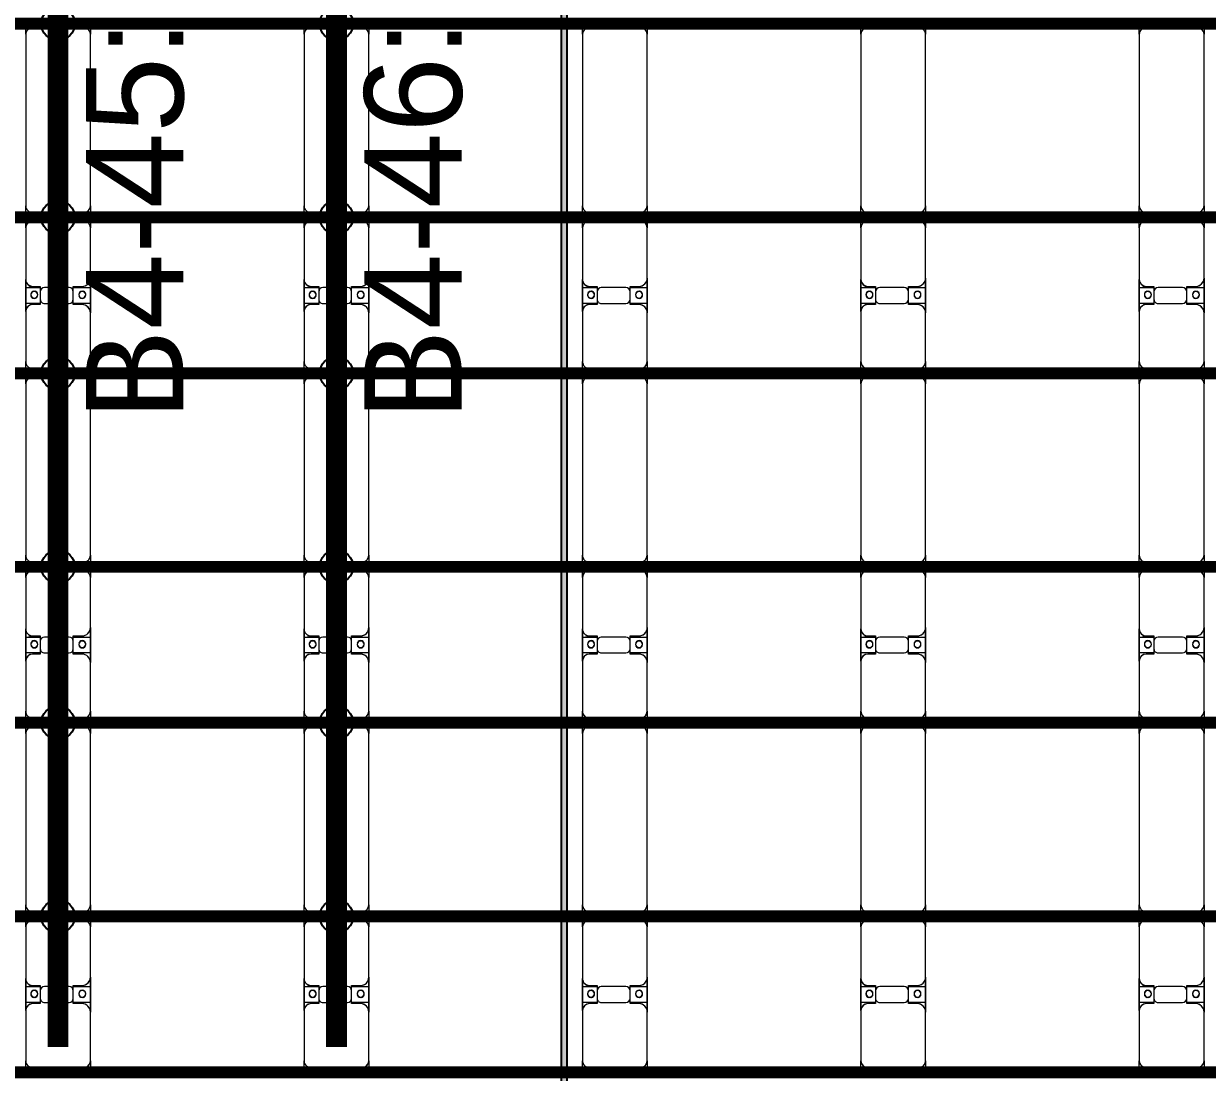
# Model space of a CAD drawing. Header units: millimetres. Extents: x -291190 to 146725, y 19759 to 185158.
# Drawn here: x -29426 to -20923, y 143520 to 151050 of the extents above; entities that cross this region are included whole.
import ezdxf

# ---------------------------------------------------------------- set-up
doc = ezdxf.new("R2010")
doc.units = ezdxf.units.MM
doc.layers.add('A-GENM', color=13, linetype='Continuous', lineweight=9)
doc.layers.add('S-BEAM', color=12, linetype='Continuous', lineweight=9)
doc.layers.add('GC-GHI CHU', color=2, linetype='Continuous')
doc.layers.add('GC-HOP 40x60 GIA CUONG', color=1, linetype='Continuous')
doc.styles.add('GC_VN', font='arial.ttf')

# ---------------------------------------------------------------- blocks, each defined once
blk = doc.blocks.new('Dai phao do pin - DẢI PHAO ĐỠ PIN-51784-KHUNG KẾT CẤU BÈ PIN 4')
at = {"layer": 'A-GENM', "color": 7}
for p, q in [((4343.3, 241.6), (4399.7, 241.6)), ((4343.3, 241.6), (4399.7, 241.6)), ((4349.7, 191.6), (4349.7, -173.4)), ((5630.3, 241.6), (4399.7, 241.6)), ((5630.3, 241.6), (5693.3, 241.6)), ((5630.3, 241.6), (5693.3, 241.6)), ((5680.3, -173.4), (5680.3, 191.6)), ((5733.3, 241.6), (5789.7, 241.6)), ((5733.3, 241.6), (5789.7, 241.6)), ((5739.7, 191.6), (5739.7, -173.4)), ((6149.7, 241.6), (5789.7, 241.6)), ((6149.7, 241.6), (6332.2, 241.6)), ((6332.2, 241.6), (6149.7, 241.6)), ((6209.7, 118.2), (6209.7, 181.6)), ((6217.8, 241.6), (6400.3, 241.6)), ((6217.8, 116.2), (6217.8, 241.6)), ((6400.3, 241.6), (6217.8, 241.6)), ((6332.2, 241.6), (6332.2, 116.2)), ((6340.3, 181.6), (6340.3, 118.2)), ((6750.3, 241.6), (6400.3, 241.6)), ((6750.3, 241.6), (6813.3, 241.6)), ((6750.3, 241.6), (6813.3, 241.6)), ((6800.3, -173.4), (6800.3, 191.6)), ((6853.3, 241.6), (6909.7, 241.6)), ((6853.3, 241.6), (6909.7, 241.6)), ((6859.7, 191.6), (6859.7, -173.4)), ((8140.3, 241.6), (6909.7, 241.6)), ((8140.3, 241.6), (8203.3, 241.6)), ((8140.3, 241.6), (8203.3, 241.6)), ((8190.3, -173.4), (8190.3, 191.6)), ((8243.3, 241.6), (8299.7, 241.6)), ((8243.3, 241.6), (8299.7, 241.6)), ((8249.7, 191.6), (8249.7, -173.4)), ((8659.7, 241.6), (8299.7, 241.6)), ((8659.7, 241.6), (8842.2, 241.6)), ((8842.2, 241.6), (8659.7, 241.6)), ((8719.7, 118.2), (8719.7, 181.6)), ((8727.8, 241.6), (8910.3, 241.6)), ((8727.8, 116.2), (8727.8, 241.6)), ((8910.3, 241.6), (8727.8, 241.6)), ((8842.2, 241.6), (8842.2, 116.2)), ((8850.3, 181.6), (8850.3, 118.2)), ((9260.3, 241.6), (8910.3, 241.6)), ((9260.3, 241.6), (9323.3, 241.6)), ((9260.3, 241.6), (9323.3, 241.6)), ((9310.3, -173.4), (9310.3, 191.6)), ((9363.3, 241.6), (9419.7, 241.6)), ((9363.3, 241.6), (9419.7, 241.6)), ((9369.7, 191.6), (9369.7, -173.4)), ((10650.3, 241.6), (9419.7, 241.6)), ((10650.3, 241.6), (10713.3, 241.6)), ((10650.3, 241.6), (10713.3, 241.6)), ((10700.3, -173.4), (10700.3, 191.6)), ((10753.3, 241.6), (10809.7, 241.6)), ((10753.3, 241.6), (10809.7, 241.6)), ((10759.7, 191.6), (10759.7, -173.4)), ((11169.7, 241.6), (10809.7, 241.6)), ((11169.7, 241.6), (11352.2, 241.6)), ((11352.2, 241.6), (11169.7, 241.6)), ((11229.7, 118.2), (11229.7, 181.6)), ((11237.8, 241.6), (11420.3, 241.6)), ((11237.8, 116.2), (11237.8, 241.6)), ((11420.3, 241.6), (11237.8, 241.6)), ((11352.2, 241.6), (11352.2, 116.2)), ((11360.3, 181.6), (11360.3, 118.2)), ((11770.3, 241.6), (11420.3, 241.6)), ((11770.3, 241.6), (11833.3, 241.6)), ((11770.3, 241.6), (11833.3, 241.6)), ((11820.3, -173.4), (11820.3, 191.6)), ((6302.2, 118.2), (6209.7, 118.2)), ((6217.8, 88.2), (6217.8, -88.2)), ((6340.3, 118.2), (6247.8, 118.2)), ((6332.2, -88.2), (6332.2, 88.2)), ((8812.2, 118.2), (8719.7, 118.2)), ((8727.8, 88.2), (8727.8, -88.2)), ((8850.3, 118.2), (8757.8, 118.2)), ((8842.2, -88.2), (8842.2, 88.2)), ((11322.2, 118.2), (11229.7, 118.2)), ((11237.8, 88.2), (11237.8, -88.2)), ((11360.3, 118.2), (11267.8, 118.2)), ((11352.2, -88.2), (11352.2, 88.2)), ((6209.7, -173.4), (6209.7, -118.2)), ((6209.7, -118.2), (6302.2, -118.2)), ((6217.8, -223.4), (6217.8, -116.2)), ((6217.8, -169.2), (6217.8, -202)), ((6247.8, -118.2), (6340.3, -118.2)), ((6332.2, -116.2), (6332.2, -223.4)), ((6340.3, -118.2), (6340.3, -173.4)), ((8719.7, -173.4), (8719.7, -118.2)), ((8719.7, -118.2), (8812.2, -118.2)), ((8727.8, -223.4), (8727.8, -116.2)), ((8727.8, -169.2), (8727.8, -202)), ((8757.8, -118.2), (8850.3, -118.2)), ((8842.2, -116.2), (8842.2, -223.4)), ((8850.3, -118.2), (8850.3, -173.4)), ((11229.7, -173.4), (11229.7, -118.2)), ((11229.7, -118.2), (11322.2, -118.2)), ((11237.8, -223.4), (11237.8, -116.2)), ((11237.8, -169.2), (11237.8, -202)), ((11267.8, -118.2), (11360.3, -118.2)), ((11352.2, -116.2), (11352.2, -223.4)), ((11360.3, -118.2), (11360.3, -173.4)), ((4399.7, -223.4), (4343.3, -223.4)), ((4399.7, -223.4), (4343.3, -223.4)), ((4399.7, -223.4), (5630.3, -223.4)), ((5693.3, -223.4), (5630.3, -223.4)), ((5693.3, -223.4), (5630.3, -223.4)), ((5789.7, -223.4), (5733.3, -223.4)), ((5789.7, -223.4), (5733.3, -223.4)), ((5789.7, -223.4), (6159.7, -223.4)), ((6332.2, -223.4), (6159.7, -223.4)), ((6159.7, -223.4), (6332.2, -223.4)), ((6390.3, -223.4), (6217.8, -223.4)), ((6217.8, -223.4), (6390.3, -223.4)), ((6390.3, -223.4), (6750.3, -223.4)), ((6813.3, -223.4), (6750.3, -223.4)), ((6813.3, -223.4), (6750.3, -223.4)), ((6909.7, -223.4), (6853.3, -223.4)), ((6909.7, -223.4), (6853.3, -223.4)), ((6909.7, -223.4), (8140.3, -223.4)), ((8203.3, -223.4), (8140.3, -223.4)), ((8203.3, -223.4), (8140.3, -223.4)), ((8299.7, -223.4), (8243.3, -223.4)), ((8299.7, -223.4), (8243.3, -223.4)), ((8299.7, -223.4), (8669.7, -223.4)), ((8842.2, -223.4), (8669.7, -223.4)), ((8669.7, -223.4), (8842.2, -223.4)), ((8900.3, -223.4), (8727.8, -223.4)), ((8727.8, -223.4), (8900.3, -223.4)), ((8900.3, -223.4), (9260.3, -223.4)), ((9323.3, -223.4), (9260.3, -223.4)), ((9323.3, -223.4), (9260.3, -223.4)), ((9419.7, -223.4), (9363.3, -223.4)), ((9419.7, -223.4), (9363.3, -223.4)), ((9419.7, -223.4), (10650.3, -223.4)), ((10713.3, -223.4), (10650.3, -223.4)), ((10713.3, -223.4), (10650.3, -223.4)), ((10809.7, -223.4), (10753.3, -223.4)), ((10809.7, -223.4), (10753.3, -223.4)), ((10809.7, -223.4), (11179.7, -223.4)), ((11352.2, -223.4), (11179.7, -223.4)), ((11179.7, -223.4), (11352.2, -223.4)), ((11410.3, -223.4), (11237.8, -223.4)), ((11237.8, -223.4), (11410.3, -223.4)), ((11410.3, -223.4), (11770.3, -223.4)), ((11833.3, -223.4), (11770.3, -223.4)), ((11833.3, -223.4), (11770.3, -223.4))]:
    blk.add_line(p, q, dxfattribs=at)
for centre, radius, start, end in [((4399.7, 191.6), 50, 90, 180), ((4399.7, 191.6), 50, 150, 180), ((4399.7, 191.6), 50, 105, 120), ((5630.3, 191.6), 50, 360, 90), ((5630.3, 191.6), 50, 60, 90), ((5630.3, 191.6), 50, 15, 30), ((5789.7, 191.6), 50, 90, 180), ((5789.7, 191.6), 50, 105, 180), ((6149.7, 181.6), 60, 360, 90), ((6149.7, 181.6), 60, 45, 60), ((6149.7, 181.6), 60, 360, 60), ((6149.7, 181.6), 60, 45, 60), ((6268.6, 183.2), 25, 0, 180), ((6268.6, 183.2), 25, 180, 0), ((6268.6, 183.2), 25, 360, 165), ((6271.4, 183.2), 25, 0, 180), ((6271.4, 183.2), 25, 90, 180), ((6271.4, 183.2), 25, 180, 0), ((6271.4, 183.2), 25, 180, 270), ((6268.6, 183.2), 25, 210, 255), ((6268.6, 183.2), 25, 270, 360), ((6271.4, 183.2), 25, 15, 75), ((6271.4, 183.2), 25, 285, 330), ((6400.3, 181.6), 60, 90, 180), ((6400.3, 181.6), 60, 120, 180), ((6750.3, 191.6), 50, 360, 90), ((6750.3, 191.6), 50, 360, 75), ((6909.7, 191.6), 50, 90, 180), ((6909.7, 191.6), 50, 150, 180), ((6909.7, 191.6), 50, 105, 120), ((8140.3, 191.6), 50, 360, 90), ((8140.3, 191.6), 50, 60, 90), ((8140.3, 191.6), 50, 15, 30), ((8299.7, 191.6), 50, 90, 180), ((8299.7, 191.6), 50, 105, 180), ((8659.7, 181.6), 60, 360, 90), ((8659.7, 181.6), 60, 45, 60), ((8659.7, 181.6), 60, 360, 60), ((8659.7, 181.6), 60, 45, 60), ((8778.6, 183.2), 25, 0, 180), ((8778.6, 183.2), 25, 180, 0), ((8778.6, 183.2), 25, 360, 165), ((8781.4, 183.2), 25, 0, 180), ((8781.4, 183.2), 25, 90, 180), ((8781.4, 183.2), 25, 180, 0), ((8781.4, 183.2), 25, 180, 270), ((8778.6, 183.2), 25, 210, 255), ((8778.6, 183.2), 25, 270, 360), ((8781.4, 183.2), 25, 15, 75), ((8781.4, 183.2), 25, 285, 330), ((8910.3, 181.6), 60, 90, 180), ((8910.3, 181.6), 60, 120, 180), ((9260.3, 191.6), 50, 360, 90), ((9260.3, 191.6), 50, 360, 75), ((9419.7, 191.6), 50, 90, 180), ((9419.7, 191.6), 50, 150, 180), ((9419.7, 191.6), 50, 105, 120), ((10650.3, 191.6), 50, 360, 90), ((10650.3, 191.6), 50, 60, 90), ((10650.3, 191.6), 50, 15, 30), ((10809.7, 191.6), 50, 90, 180), ((10809.7, 191.6), 50, 105, 180), ((11169.7, 181.6), 60, 360, 90), ((11169.7, 181.6), 60, 45, 60), ((11169.7, 181.6), 60, 360, 60), ((11169.7, 181.6), 60, 45, 60), ((11288.6, 183.2), 25, 0, 180), ((11288.6, 183.2), 25, 180, 0), ((11288.6, 183.2), 25, 360, 165), ((11291.4, 183.2), 25, 0, 180), ((11291.4, 183.2), 25, 90, 180), ((11291.4, 183.2), 25, 180, 0), ((11291.4, 183.2), 25, 180, 270), ((11288.6, 183.2), 25, 210, 255), ((11288.6, 183.2), 25, 270, 360), ((11291.4, 183.2), 25, 15, 75), ((11291.4, 183.2), 25, 285, 330), ((11420.3, 181.6), 60, 90, 180), ((11420.3, 181.6), 60, 120, 180), ((11770.3, 191.6), 50, 360, 90), ((11770.3, 191.6), 50, 360, 75), ((6247.8, 88.2), 30, 90, 180), ((6302.2, 88.2), 30, 360, 90), ((8757.8, 88.2), 30, 90, 180), ((8812.2, 88.2), 30, 360, 90), ((11267.8, 88.2), 30, 90, 180), ((11322.2, 88.2), 30, 360, 90), ((6247.8, -88.2), 30, 180, 270), ((6268.6, -161.8), 25, 0, 180), ((6268.6, -161.8), 25, 180, 0), ((6268.6, -161.8), 25, 105, 165), ((6268.6, -161.8), 25, 195, 360), ((6271.4, -161.8), 25, 0, 180), ((6271.4, -161.8), 25, 105, 180), ((6271.4, -161.8), 25, 180, 0), ((6271.4, -161.8), 25, 180, 270), ((6268.6, -161.8), 25, 360, 75), ((6271.4, -161.8), 25, 15, 75), ((6271.4, -161.8), 25, 285, 345), ((6302.2, -88.2), 30, 270, 360), ((8757.8, -88.2), 30, 180, 270), ((8778.6, -161.8), 25, 0, 180), ((8778.6, -161.8), 25, 180, 0), ((8778.6, -161.8), 25, 105, 165), ((8778.6, -161.8), 25, 195, 360), ((8781.4, -161.8), 25, 0, 180), ((8781.4, -161.8), 25, 105, 180), ((8781.4, -161.8), 25, 180, 0), ((8781.4, -161.8), 25, 180, 270), ((8778.6, -161.8), 25, 360, 75), ((8781.4, -161.8), 25, 15, 75), ((8781.4, -161.8), 25, 285, 345), ((8812.2, -88.2), 30, 270, 360), ((11267.8, -88.2), 30, 180, 270), ((11288.6, -161.8), 25, 0, 180), ((11288.6, -161.8), 25, 180, 0), ((11288.6, -161.8), 25, 105, 165), ((11288.6, -161.8), 25, 195, 360), ((11291.4, -161.8), 25, 0, 180), ((11291.4, -161.8), 25, 105, 180), ((11291.4, -161.8), 25, 180, 0), ((11291.4, -161.8), 25, 180, 270), ((11288.6, -161.8), 25, 360, 75), ((11291.4, -161.8), 25, 15, 75), ((11291.4, -161.8), 25, 285, 345), ((11322.2, -88.2), 30, 270, 360), ((4399.7, -173.4), 50, 180, 270), ((4399.7, -173.4), 50, 180, 210), ((4399.7, -173.4), 50, 240, 270), ((5630.3, -173.4), 50, 270, 360), ((5630.3, -173.4), 50, 285, 300), ((5630.3, -173.4), 50, 330, 360), ((5789.7, -173.4), 50, 180, 270), ((5789.7, -173.4), 50, 180, 255), ((6159.7, -173.4), 50, 270, 360), ((6159.7, -173.4), 50, 285, 360), ((6159.7, -173.4), 50, 315, 0), ((6159.7, -173.4), 50, 315, 0), ((6390.3, -173.4), 50, 180, 270), ((6390.3, -173.4), 50, 180, 255), ((6390.3, -173.4), 50, 210, 225), ((6390.3, -173.4), 50, 210, 225), ((6750.3, -173.4), 50, 270, 360), ((6750.3, -173.4), 50, 285, 360), ((6909.7, -173.4), 50, 180, 270), ((6909.7, -173.4), 50, 180, 210), ((6909.7, -173.4), 50, 240, 270), ((8140.3, -173.4), 50, 270, 360), ((8140.3, -173.4), 50, 285, 300), ((8140.3, -173.4), 50, 330, 360), ((8299.7, -173.4), 50, 180, 270), ((8299.7, -173.4), 50, 180, 255), ((8669.7, -173.4), 50, 270, 360), ((8669.7, -173.4), 50, 285, 360), ((8669.7, -173.4), 50, 315, 0), ((8669.7, -173.4), 50, 315, 0), ((8900.3, -173.4), 50, 180, 270), ((8900.3, -173.4), 50, 180, 255), ((8900.3, -173.4), 50, 210, 225), ((8900.3, -173.4), 50, 210, 225), ((9260.3, -173.4), 50, 270, 360), ((9260.3, -173.4), 50, 285, 360), ((9419.7, -173.4), 50, 180, 270), ((9419.7, -173.4), 50, 180, 210), ((9419.7, -173.4), 50, 240, 270), ((10650.3, -173.4), 50, 270, 360), ((10650.3, -173.4), 50, 285, 300), ((10650.3, -173.4), 50, 330, 360), ((10809.7, -173.4), 50, 180, 270), ((10809.7, -173.4), 50, 180, 255), ((11179.7, -173.4), 50, 270, 360), ((11179.7, -173.4), 50, 285, 360), ((11179.7, -173.4), 50, 315, 0), ((11179.7, -173.4), 50, 315, 0), ((11410.3, -173.4), 50, 180, 270), ((11410.3, -173.4), 50, 180, 255), ((11410.3, -173.4), 50, 210, 225), ((11410.3, -173.4), 50, 210, 225), ((11770.3, -173.4), 50, 270, 360), ((11770.3, -173.4), 50, 285, 360)]:
    blk.add_arc(centre, radius, start, end, dxfattribs=at)
blk = doc.blocks.new('Dai phao do pin - DẢI PHAO ĐỠ PIN-V15-KHUNG KẾT CẤU BÈ PIN 4')
at = {"layer": 'A-GENM', "color": 7}
for p, q in [((4343.3, 241.6), (4399.7, 241.6)), ((4343.3, 241.6), (4399.7, 241.6)), ((4349.7, 191.6), (4349.7, -173.4)), ((5630.3, 241.6), (4399.7, 241.6)), ((5630.3, 241.6), (5693.3, 241.6)), ((5630.3, 241.6), (5693.3, 241.6)), ((5680.3, -173.4), (5680.3, 191.6)), ((5733.3, 241.6), (5789.7, 241.6)), ((5733.3, 241.6), (5789.7, 241.6)), ((5739.7, 191.6), (5739.7, -173.4)), ((6149.7, 241.6), (5789.7, 241.6)), ((6149.7, 241.6), (6332.2, 241.6)), ((6332.2, 241.6), (6149.7, 241.6)), ((6209.7, 118.2), (6209.7, 181.6)), ((6217.8, 241.6), (6400.3, 241.6)), ((6217.8, 116.2), (6217.8, 241.6)), ((6400.3, 241.6), (6217.8, 241.6)), ((6332.2, 241.6), (6332.2, 116.2)), ((6340.3, 181.6), (6340.3, 118.2)), ((6750.3, 241.6), (6400.3, 241.6)), ((6750.3, 241.6), (6813.3, 241.6)), ((6750.3, 241.6), (6813.3, 241.6)), ((6800.3, -173.4), (6800.3, 191.6)), ((6853.3, 241.6), (6909.7, 241.6)), ((6853.3, 241.6), (6909.7, 241.6)), ((6859.7, 191.6), (6859.7, -173.4)), ((8140.3, 241.6), (6909.7, 241.6)), ((8140.3, 241.6), (8203.3, 241.6)), ((8140.3, 241.6), (8203.3, 241.6)), ((8190.3, -173.4), (8190.3, 191.6)), ((8243.3, 241.6), (8299.7, 241.6)), ((8243.3, 241.6), (8299.7, 241.6)), ((8249.7, 191.6), (8249.7, -173.4)), ((8659.7, 241.6), (8299.7, 241.6)), ((8659.7, 241.6), (8842.2, 241.6)), ((8842.2, 241.6), (8659.7, 241.6)), ((8719.7, 118.2), (8719.7, 181.6)), ((8727.8, 241.6), (8910.3, 241.6)), ((8727.8, 116.2), (8727.8, 241.6)), ((8910.3, 241.6), (8727.8, 241.6)), ((8842.2, 241.6), (8842.2, 116.2)), ((8850.3, 181.6), (8850.3, 118.2)), ((9260.3, 241.6), (8910.3, 241.6)), ((9260.3, 241.6), (9323.3, 241.6)), ((9260.3, 241.6), (9323.3, 241.6)), ((9310.3, -173.4), (9310.3, 191.6)), ((9363.3, 241.6), (9419.7, 241.6)), ((9363.3, 241.6), (9419.7, 241.6)), ((9369.7, 191.6), (9369.7, -173.4)), ((10650.3, 241.6), (9419.7, 241.6)), ((10650.3, 241.6), (10713.3, 241.6)), ((10650.3, 241.6), (10713.3, 241.6)), ((10700.3, -173.4), (10700.3, 191.6)), ((10753.3, 241.6), (10809.7, 241.6)), ((10753.3, 241.6), (10809.7, 241.6)), ((10759.7, 191.6), (10759.7, -173.4)), ((11169.7, 241.6), (10809.7, 241.6)), ((11169.7, 241.6), (11352.2, 241.6)), ((11352.2, 241.6), (11169.7, 241.6)), ((11229.7, 118.2), (11229.7, 181.6)), ((11237.8, 241.6), (11420.3, 241.6)), ((11237.8, 116.2), (11237.8, 241.6)), ((11420.3, 241.6), (11237.8, 241.6)), ((11352.2, 241.6), (11352.2, 116.2)), ((11360.3, 181.6), (11360.3, 118.2)), ((11770.3, 241.6), (11420.3, 241.6)), ((11770.3, 241.6), (11833.3, 241.6)), ((11770.3, 241.6), (11833.3, 241.6)), ((11820.3, -173.4), (11820.3, 191.6)), ((6302.2, 118.2), (6209.7, 118.2)), ((6217.8, 88.2), (6217.8, -88.2)), ((6340.3, 118.2), (6247.8, 118.2)), ((6332.2, -88.2), (6332.2, 88.2)), ((8812.2, 118.2), (8719.7, 118.2)), ((8727.8, 88.2), (8727.8, -88.2)), ((8850.3, 118.2), (8757.8, 118.2)), ((8842.2, -88.2), (8842.2, 88.2)), ((11322.2, 118.2), (11229.7, 118.2)), ((11237.8, 88.2), (11237.8, -88.2)), ((11360.3, 118.2), (11267.8, 118.2)), ((11352.2, -88.2), (11352.2, 88.2)), ((6209.7, -173.4), (6209.7, -118.2)), ((6209.7, -118.2), (6302.2, -118.2)), ((6217.8, -223.4), (6217.8, -116.2)), ((6247.8, -118.2), (6340.3, -118.2)), ((6332.2, -116.2), (6332.2, -223.4)), ((6340.3, -118.2), (6340.3, -173.4)), ((8719.7, -173.4), (8719.7, -118.2)), ((8719.7, -118.2), (8812.2, -118.2)), ((8727.8, -223.4), (8727.8, -116.2)), ((8757.8, -118.2), (8850.3, -118.2)), ((8842.2, -116.2), (8842.2, -223.4)), ((8850.3, -118.2), (8850.3, -173.4)), ((11229.7, -173.4), (11229.7, -118.2)), ((11229.7, -118.2), (11322.2, -118.2)), ((11237.8, -223.4), (11237.8, -116.2)), ((11267.8, -118.2), (11360.3, -118.2)), ((11352.2, -116.2), (11352.2, -223.4)), ((11360.3, -118.2), (11360.3, -173.4)), ((4399.7, -223.4), (4343.3, -223.4)), ((4399.7, -223.4), (4343.3, -223.4)), ((4399.7, -223.4), (5630.3, -223.4)), ((5693.3, -223.4), (5630.3, -223.4)), ((5693.3, -223.4), (5630.3, -223.4)), ((5789.7, -223.4), (5733.3, -223.4)), ((5789.7, -223.4), (5733.3, -223.4)), ((5789.7, -223.4), (6159.7, -223.4)), ((6332.2, -223.4), (6159.7, -223.4)), ((6159.7, -223.4), (6332.2, -223.4)), ((6217.8, -174.5), (6217.8, -202)), ((6390.3, -223.4), (6217.8, -223.4)), ((6217.8, -223.4), (6390.3, -223.4)), ((6390.3, -223.4), (6750.3, -223.4)), ((6813.3, -223.4), (6750.3, -223.4)), ((6813.3, -223.4), (6750.3, -223.4)), ((6909.7, -223.4), (6853.3, -223.4)), ((6909.7, -223.4), (6853.3, -223.4)), ((6909.7, -223.4), (8140.3, -223.4)), ((8203.3, -223.4), (8140.3, -223.4)), ((8203.3, -223.4), (8140.3, -223.4)), ((8299.7, -223.4), (8243.3, -223.4)), ((8299.7, -223.4), (8243.3, -223.4)), ((8299.7, -223.4), (8669.7, -223.4)), ((8842.2, -223.4), (8669.7, -223.4)), ((8669.7, -223.4), (8842.2, -223.4)), ((8727.8, -174.5), (8727.8, -202)), ((8900.3, -223.4), (8727.8, -223.4)), ((8727.8, -223.4), (8900.3, -223.4)), ((8900.3, -223.4), (9260.3, -223.4)), ((9323.3, -223.4), (9260.3, -223.4)), ((9323.3, -223.4), (9260.3, -223.4)), ((9419.7, -223.4), (9363.3, -223.4)), ((9419.7, -223.4), (9363.3, -223.4)), ((9419.7, -223.4), (10650.3, -223.4)), ((10713.3, -223.4), (10650.3, -223.4)), ((10713.3, -223.4), (10650.3, -223.4)), ((10809.7, -223.4), (10753.3, -223.4)), ((10809.7, -223.4), (10753.3, -223.4)), ((10809.7, -223.4), (11179.7, -223.4)), ((11352.2, -223.4), (11179.7, -223.4)), ((11179.7, -223.4), (11352.2, -223.4)), ((11237.8, -174.5), (11237.8, -202)), ((11410.3, -223.4), (11237.8, -223.4)), ((11237.8, -223.4), (11410.3, -223.4)), ((11410.3, -223.4), (11770.3, -223.4)), ((11833.3, -223.4), (11770.3, -223.4)), ((11833.3, -223.4), (11770.3, -223.4))]:
    blk.add_line(p, q, dxfattribs=at)
for centre, radius, start, end in [((4399.7, 191.6), 50, 90, 180), ((4399.7, 191.6), 50, 150, 180), ((4399.7, 191.6), 50, 105, 120), ((5630.3, 191.6), 50, 360, 90), ((5630.3, 191.6), 50, 60, 90), ((5630.3, 191.6), 50, 15, 30), ((5789.7, 191.6), 50, 90, 180), ((5789.7, 191.6), 50, 105, 180), ((6149.7, 181.6), 60, 360, 90), ((6149.7, 181.6), 60, 45, 60), ((6149.7, 181.6), 60, 360, 60), ((6149.7, 181.6), 60, 45, 60), ((6268.6, 183.2), 25, 0, 180), ((6268.6, 183.2), 25, 180, 0), ((6268.6, 183.2), 25, 360, 165), ((6271.4, 183.2), 25, 0, 180), ((6271.4, 183.2), 25, 90, 180), ((6271.4, 183.2), 25, 180, 0), ((6271.4, 183.2), 25, 180, 270), ((6268.6, 183.2), 25, 210, 255), ((6268.6, 183.2), 25, 270, 360), ((6271.4, 183.2), 25, 15, 75), ((6271.4, 183.2), 25, 285, 330), ((6400.3, 181.6), 60, 90, 180), ((6400.3, 181.6), 60, 120, 180), ((6750.3, 191.6), 50, 360, 90), ((6750.3, 191.6), 50, 360, 75), ((6909.7, 191.6), 50, 90, 180), ((6909.7, 191.6), 50, 150, 180), ((6909.7, 191.6), 50, 105, 120), ((8140.3, 191.6), 50, 360, 90), ((8140.3, 191.6), 50, 60, 90), ((8140.3, 191.6), 50, 15, 30), ((8299.7, 191.6), 50, 90, 180), ((8299.7, 191.6), 50, 105, 180), ((8659.7, 181.6), 60, 360, 90), ((8659.7, 181.6), 60, 45, 60), ((8659.7, 181.6), 60, 360, 60), ((8659.7, 181.6), 60, 45, 60), ((8778.6, 183.2), 25, 0, 180), ((8778.6, 183.2), 25, 180, 0), ((8778.6, 183.2), 25, 360, 165), ((8781.4, 183.2), 25, 0, 180), ((8781.4, 183.2), 25, 90, 180), ((8781.4, 183.2), 25, 180, 0), ((8781.4, 183.2), 25, 180, 270), ((8778.6, 183.2), 25, 210, 255), ((8778.6, 183.2), 25, 270, 360), ((8781.4, 183.2), 25, 15, 75), ((8781.4, 183.2), 25, 285, 330), ((8910.3, 181.6), 60, 90, 180), ((8910.3, 181.6), 60, 120, 180), ((9260.3, 191.6), 50, 360, 90), ((9260.3, 191.6), 50, 360, 75), ((9419.7, 191.6), 50, 90, 180), ((9419.7, 191.6), 50, 150, 180), ((9419.7, 191.6), 50, 105, 120), ((10650.3, 191.6), 50, 360, 90), ((10650.3, 191.6), 50, 60, 90), ((10650.3, 191.6), 50, 15, 30), ((10809.7, 191.6), 50, 90, 180), ((10809.7, 191.6), 50, 105, 180), ((11169.7, 181.6), 60, 360, 90), ((11169.7, 181.6), 60, 45, 60), ((11169.7, 181.6), 60, 360, 60), ((11169.7, 181.6), 60, 45, 60), ((11288.6, 183.2), 25, 0, 180), ((11288.6, 183.2), 25, 180, 0), ((11288.6, 183.2), 25, 360, 165), ((11291.4, 183.2), 25, 0, 180), ((11291.4, 183.2), 25, 90, 180), ((11291.4, 183.2), 25, 180, 0), ((11291.4, 183.2), 25, 180, 270), ((11288.6, 183.2), 25, 210, 255), ((11288.6, 183.2), 25, 270, 360), ((11291.4, 183.2), 25, 15, 75), ((11291.4, 183.2), 25, 285, 330), ((11420.3, 181.6), 60, 90, 180), ((11420.3, 181.6), 60, 120, 180), ((11770.3, 191.6), 50, 360, 90), ((11770.3, 191.6), 50, 360, 75), ((6247.8, 88.2), 30, 90, 180), ((6302.2, 88.2), 30, 360, 90), ((8757.8, 88.2), 30, 90, 180), ((8812.2, 88.2), 30, 360, 90), ((11267.8, 88.2), 30, 90, 180), ((11322.2, 88.2), 30, 360, 90), ((6247.8, -88.2), 30, 180, 270), ((6268.6, -161.8), 25, 0, 180), ((6268.6, -161.8), 25, 180, 0), ((6268.6, -161.8), 25, 105, 165), ((6268.6, -161.8), 25, 195, 360), ((6271.4, -161.8), 25, 0, 180), ((6271.4, -161.8), 25, 105, 180), ((6271.4, -161.8), 25, 180, 0), ((6271.4, -161.8), 25, 180, 270), ((6268.6, -161.8), 25, 360, 75), ((6271.4, -161.8), 25, 15, 75), ((6271.4, -161.8), 25, 285, 345), ((6302.2, -88.2), 30, 270, 360), ((8757.8, -88.2), 30, 180, 270), ((8778.6, -161.8), 25, 0, 180), ((8778.6, -161.8), 25, 180, 0), ((8778.6, -161.8), 25, 105, 165), ((8778.6, -161.8), 25, 195, 360), ((8781.4, -161.8), 25, 0, 180), ((8781.4, -161.8), 25, 105, 180), ((8781.4, -161.8), 25, 180, 0), ((8781.4, -161.8), 25, 180, 270), ((8778.6, -161.8), 25, 360, 75), ((8781.4, -161.8), 25, 15, 75), ((8781.4, -161.8), 25, 285, 345), ((8812.2, -88.2), 30, 270, 360), ((11267.8, -88.2), 30, 180, 270), ((11288.6, -161.8), 25, 0, 180), ((11288.6, -161.8), 25, 180, 0), ((11288.6, -161.8), 25, 105, 165), ((11288.6, -161.8), 25, 195, 360), ((11291.4, -161.8), 25, 0, 180), ((11291.4, -161.8), 25, 105, 180), ((11291.4, -161.8), 25, 180, 0), ((11291.4, -161.8), 25, 180, 270), ((11288.6, -161.8), 25, 360, 75), ((11291.4, -161.8), 25, 15, 75), ((11291.4, -161.8), 25, 285, 345), ((11322.2, -88.2), 30, 270, 360), ((4399.7, -173.4), 50, 180, 270), ((4399.7, -173.4), 50, 181.25747, 210), ((4399.7, -173.4), 50, 240, 270), ((5630.3, -173.4), 50, 270, 360), ((5630.3, -173.4), 50, 285, 300), ((5630.3, -173.4), 50, 330, 360), ((5789.7, -173.4), 50, 180, 270), ((5789.7, -173.4), 50, 180, 255), ((6159.7, -173.4), 50, 270, 360), ((6159.7, -173.4), 50, 285, 358.74253), ((6159.7, -173.4), 50, 315, 358.74253), ((6159.7, -173.4), 50, 315, 358.74253), ((6390.3, -173.4), 50, 180, 270), ((6390.3, -173.4), 50, 181.25747, 255), ((6390.3, -173.4), 50, 210, 225), ((6390.3, -173.4), 50, 210, 225), ((6750.3, -173.4), 50, 270, 360), ((6750.3, -173.4), 50, 285, 358.74253), ((6909.7, -173.4), 50, 180, 270), ((6909.7, -173.4), 50, 181.25747, 210), ((6909.7, -173.4), 50, 240, 270), ((8140.3, -173.4), 50, 270, 360), ((8140.3, -173.4), 50, 285, 300), ((8140.3, -173.4), 50, 330, 358.74253), ((8299.7, -173.4), 50, 180, 270), ((8299.7, -173.4), 50, 181.25747, 255), ((8669.7, -173.4), 50, 270, 360), ((8669.7, -173.4), 50, 285, 358.74253), ((8669.7, -173.4), 50, 315, 358.74253), ((8669.7, -173.4), 50, 315, 358.74253), ((8900.3, -173.4), 50, 180, 270), ((8900.3, -173.4), 50, 181.25747, 255), ((8900.3, -173.4), 50, 210, 225), ((8900.3, -173.4), 50, 210, 225), ((9260.3, -173.4), 50, 270, 360), ((9260.3, -173.4), 50, 285, 360), ((9419.7, -173.4), 50, 180, 270), ((9419.7, -173.4), 50, 180, 210), ((9419.7, -173.4), 50, 240, 270), ((10650.3, -173.4), 50, 270, 360), ((10650.3, -173.4), 50, 285, 300), ((10650.3, -173.4), 50, 330, 358.74253), ((10809.7, -173.4), 50, 180, 270), ((10809.7, -173.4), 50, 181.25747, 255), ((11179.7, -173.4), 50, 270, 360), ((11179.7, -173.4), 50, 285, 358.74253), ((11179.7, -173.4), 50, 315, 358.74253), ((11179.7, -173.4), 50, 315, 358.74253), ((11410.3, -173.4), 50, 180, 270), ((11410.3, -173.4), 50, 181.25747, 255), ((11410.3, -173.4), 50, 210, 225), ((11410.3, -173.4), 50, 210, 225), ((11770.3, -173.4), 50, 270, 360), ((11770.3, -173.4), 50, 285, 358.74253)]:
    blk.add_arc(centre, radius, start, end, dxfattribs=at)
blk = doc.blocks.new('Dai phao do pin - DẢI PHAO ĐỠ PIN-V16-KHUNG KẾT CẤU BÈ PIN 4')
at = {"layer": 'A-GENM', "color": 7}
for p, q in [((4343.3, 241.6), (4399.7, 241.6)), ((4343.3, 241.6), (4399.7, 241.6)), ((4349.7, 191.6), (4349.7, -173.4)), ((5630.3, 241.6), (4399.7, 241.6)), ((5630.3, 241.6), (5693.3, 241.6)), ((5630.3, 241.6), (5693.3, 241.6)), ((5680.3, -173.4), (5680.3, 191.6)), ((5733.3, 241.6), (5789.7, 241.6)), ((5733.3, 241.6), (5789.7, 241.6)), ((5739.7, 191.6), (5739.7, -173.4)), ((6149.7, 241.6), (5789.7, 241.6)), ((6149.7, 241.6), (6332.2, 241.6)), ((6332.2, 241.6), (6149.7, 241.6)), ((6209.7, 118.2), (6209.7, 181.6)), ((6217.8, 241.6), (6400.3, 241.6)), ((6217.8, 116.2), (6217.8, 241.6)), ((6400.3, 241.6), (6217.8, 241.6)), ((6332.2, 241.6), (6332.2, 116.2)), ((6340.3, 181.6), (6340.3, 118.2)), ((6750.3, 241.6), (6400.3, 241.6)), ((6750.3, 241.6), (6813.3, 241.6)), ((6750.3, 241.6), (6813.3, 241.6)), ((6800.3, -173.4), (6800.3, 191.6)), ((6853.3, 241.6), (6909.7, 241.6)), ((6853.3, 241.6), (6909.7, 241.6)), ((6859.7, 191.6), (6859.7, -173.4)), ((8140.3, 241.6), (6909.7, 241.6)), ((8140.3, 241.6), (8203.3, 241.6)), ((8140.3, 241.6), (8203.3, 241.6)), ((8190.3, -173.4), (8190.3, 191.6)), ((8243.3, 241.6), (8299.7, 241.6)), ((8243.3, 241.6), (8299.7, 241.6)), ((8249.7, 191.6), (8249.7, -173.4)), ((8659.7, 241.6), (8299.7, 241.6)), ((8659.7, 241.6), (8842.2, 241.6)), ((8842.2, 241.6), (8659.7, 241.6)), ((8719.7, 118.2), (8719.7, 181.6)), ((8727.8, 241.6), (8910.3, 241.6)), ((8727.8, 116.2), (8727.8, 241.6)), ((8910.3, 241.6), (8727.8, 241.6)), ((8842.2, 241.6), (8842.2, 116.2)), ((8850.3, 181.6), (8850.3, 118.2)), ((9260.3, 241.6), (8910.3, 241.6)), ((9260.3, 241.6), (9323.3, 241.6)), ((9260.3, 241.6), (9323.3, 241.6)), ((9310.3, -173.4), (9310.3, 191.6)), ((9363.3, 241.6), (9419.7, 241.6)), ((9363.3, 241.6), (9419.7, 241.6)), ((9369.7, 191.6), (9369.7, -173.4)), ((10650.3, 241.6), (9419.7, 241.6)), ((10650.3, 241.6), (10713.3, 241.6)), ((10650.3, 241.6), (10713.3, 241.6)), ((10700.3, -173.4), (10700.3, 191.6)), ((10753.3, 241.6), (10809.7, 241.6)), ((10753.3, 241.6), (10809.7, 241.6)), ((10759.7, 191.6), (10759.7, -173.4)), ((11169.7, 241.6), (10809.7, 241.6)), ((11169.7, 241.6), (11352.2, 241.6)), ((11352.2, 241.6), (11169.7, 241.6)), ((11229.7, 118.2), (11229.7, 181.6)), ((11237.8, 241.6), (11420.3, 241.6)), ((11237.8, 116.2), (11237.8, 241.6)), ((11420.3, 241.6), (11237.8, 241.6)), ((11352.2, 241.6), (11352.2, 116.2)), ((11360.3, 181.6), (11360.3, 118.2)), ((11770.3, 241.6), (11420.3, 241.6)), ((11770.3, 241.6), (11833.3, 241.6)), ((11770.3, 241.6), (11833.3, 241.6)), ((11820.3, -173.4), (11820.3, 191.6)), ((6302.2, 118.2), (6209.7, 118.2)), ((6217.8, 88.2), (6217.8, -88.2)), ((6340.3, 118.2), (6247.8, 118.2)), ((6332.2, -88.2), (6332.2, 88.2)), ((8812.2, 118.2), (8719.7, 118.2)), ((8727.8, 88.2), (8727.8, -88.2)), ((8850.3, 118.2), (8757.8, 118.2)), ((8842.2, -88.2), (8842.2, 88.2)), ((11322.2, 118.2), (11229.7, 118.2)), ((11237.8, 88.2), (11237.8, -88.2)), ((11360.3, 118.2), (11267.8, 118.2)), ((11352.2, -88.2), (11352.2, 88.2)), ((6209.7, -173.4), (6209.7, -118.2)), ((6209.7, -118.2), (6302.2, -118.2)), ((6217.8, -223.4), (6217.8, -116.2)), ((6217.8, -169.2), (6217.8, -202)), ((6247.8, -118.2), (6340.3, -118.2)), ((6332.2, -116.2), (6332.2, -223.4)), ((6340.3, -118.2), (6340.3, -173.4)), ((8719.7, -173.4), (8719.7, -118.2)), ((8719.7, -118.2), (8812.2, -118.2)), ((8727.8, -223.4), (8727.8, -116.2)), ((8727.8, -169.2), (8727.8, -202)), ((8757.8, -118.2), (8850.3, -118.2)), ((8842.2, -116.2), (8842.2, -223.4)), ((8850.3, -118.2), (8850.3, -173.4)), ((11229.7, -173.4), (11229.7, -118.2)), ((11229.7, -118.2), (11322.2, -118.2)), ((11237.8, -223.4), (11237.8, -116.2)), ((11237.8, -169.2), (11237.8, -202)), ((11267.8, -118.2), (11360.3, -118.2)), ((11352.2, -116.2), (11352.2, -223.4)), ((11360.3, -118.2), (11360.3, -173.4)), ((4399.7, -223.4), (4343.3, -223.4)), ((4399.7, -223.4), (4343.3, -223.4)), ((4399.7, -223.4), (5630.3, -223.4)), ((5693.3, -223.4), (5630.3, -223.4)), ((5693.3, -223.4), (5630.3, -223.4)), ((5789.7, -223.4), (5733.3, -223.4)), ((5789.7, -223.4), (5733.3, -223.4)), ((5789.7, -223.4), (6159.7, -223.4)), ((6332.2, -223.4), (6159.7, -223.4)), ((6159.7, -223.4), (6332.2, -223.4)), ((6390.3, -223.4), (6217.8, -223.4)), ((6217.8, -223.4), (6390.3, -223.4)), ((6390.3, -223.4), (6750.3, -223.4)), ((6813.3, -223.4), (6750.3, -223.4)), ((6813.3, -223.4), (6750.3, -223.4)), ((6909.7, -223.4), (6853.3, -223.4)), ((6909.7, -223.4), (6853.3, -223.4)), ((6909.7, -223.4), (8140.3, -223.4)), ((8203.3, -223.4), (8140.3, -223.4)), ((8203.3, -223.4), (8140.3, -223.4)), ((8299.7, -223.4), (8243.3, -223.4)), ((8299.7, -223.4), (8243.3, -223.4)), ((8299.7, -223.4), (8669.7, -223.4)), ((8842.2, -223.4), (8669.7, -223.4)), ((8669.7, -223.4), (8842.2, -223.4)), ((8900.3, -223.4), (8727.8, -223.4)), ((8727.8, -223.4), (8900.3, -223.4)), ((8900.3, -223.4), (9260.3, -223.4)), ((9323.3, -223.4), (9260.3, -223.4)), ((9323.3, -223.4), (9260.3, -223.4)), ((9419.7, -223.4), (9363.3, -223.4)), ((9419.7, -223.4), (9363.3, -223.4)), ((9419.7, -223.4), (10650.3, -223.4)), ((10713.3, -223.4), (10650.3, -223.4)), ((10713.3, -223.4), (10650.3, -223.4)), ((10809.7, -223.4), (10753.3, -223.4)), ((10809.7, -223.4), (10753.3, -223.4)), ((10809.7, -223.4), (11179.7, -223.4)), ((11352.2, -223.4), (11179.7, -223.4)), ((11179.7, -223.4), (11352.2, -223.4)), ((11410.3, -223.4), (11237.8, -223.4)), ((11237.8, -223.4), (11410.3, -223.4)), ((11410.3, -223.4), (11770.3, -223.4)), ((11833.3, -223.4), (11770.3, -223.4)), ((11833.3, -223.4), (11770.3, -223.4))]:
    blk.add_line(p, q, dxfattribs=at)
for centre, radius, start, end in [((4399.7, 191.6), 50, 90, 180), ((4399.7, 191.6), 50, 150, 180), ((4399.7, 191.6), 50, 105, 120), ((5630.3, 191.6), 50, 360, 90), ((5630.3, 191.6), 50, 60, 90), ((5630.3, 191.6), 50, 15, 30), ((5789.7, 191.6), 50, 90, 180), ((5789.7, 191.6), 50, 105, 180), ((6149.7, 181.6), 60, 360, 90), ((6149.7, 181.6), 60, 45, 60), ((6149.7, 181.6), 60, 9.6457, 60), ((6149.7, 181.6), 60, 45, 60), ((6268.6, 183.2), 25, 0, 180), ((6268.6, 183.2), 25, 180, 0), ((6268.6, 183.2), 25, 360, 160.22862), ((6271.4, 183.2), 25, 0, 180), ((6271.4, 183.2), 25, 90, 180), ((6271.4, 183.2), 25, 180, 0), ((6271.4, 183.2), 25, 180, 270), ((6268.6, 183.2), 25, 210, 255), ((6268.6, 183.2), 25, 270, 360), ((6271.4, 183.2), 25, 15, 75), ((6271.4, 183.2), 25, 285, 330), ((6400.3, 181.6), 60, 90, 180), ((6400.3, 181.6), 60, 120, 170.3543), ((6750.3, 191.6), 50, 360, 90), ((6750.3, 191.6), 50, 360, 75), ((6909.7, 191.6), 50, 90, 180), ((6909.7, 191.6), 50, 150, 180), ((6909.7, 191.6), 50, 105, 120), ((8140.3, 191.6), 50, 360, 90), ((8140.3, 191.6), 50, 60, 90), ((8140.3, 191.6), 50, 15, 30), ((8299.7, 191.6), 50, 90, 180), ((8299.7, 191.6), 50, 105, 180), ((8659.7, 181.6), 60, 360, 90), ((8659.7, 181.6), 60, 45, 60), ((8659.7, 181.6), 60, 9.6457, 60), ((8659.7, 181.6), 60, 45, 60), ((8778.6, 183.2), 25, 0, 180), ((8778.6, 183.2), 25, 180, 0), ((8778.6, 183.2), 25, 360, 160.22862), ((8781.4, 183.2), 25, 0, 180), ((8781.4, 183.2), 25, 90, 180), ((8781.4, 183.2), 25, 180, 0), ((8781.4, 183.2), 25, 180, 270), ((8778.6, 183.2), 25, 210, 255), ((8778.6, 183.2), 25, 270, 360), ((8781.4, 183.2), 25, 15, 75), ((8781.4, 183.2), 25, 285, 330), ((8910.3, 181.6), 60, 90, 180), ((8910.3, 181.6), 60, 120, 170.3543), ((9260.3, 191.6), 50, 360, 90), ((9260.3, 191.6), 50, 360, 75), ((9419.7, 191.6), 50, 90, 180), ((9419.7, 191.6), 50, 150, 180), ((9419.7, 191.6), 50, 105, 120), ((10650.3, 191.6), 50, 360, 90), ((10650.3, 191.6), 50, 60, 90), ((10650.3, 191.6), 50, 15, 30), ((10809.7, 191.6), 50, 90, 180), ((10809.7, 191.6), 50, 105, 180), ((11169.7, 181.6), 60, 360, 90), ((11169.7, 181.6), 60, 45, 60), ((11169.7, 181.6), 60, 9.6457, 60), ((11169.7, 181.6), 60, 45, 60), ((11288.6, 183.2), 25, 0, 180), ((11288.6, 183.2), 25, 180, 0), ((11288.6, 183.2), 25, 360, 160.22862), ((11291.4, 183.2), 25, 0, 180), ((11291.4, 183.2), 25, 90, 180), ((11291.4, 183.2), 25, 180, 0), ((11291.4, 183.2), 25, 180, 270), ((11288.6, 183.2), 25, 210, 255), ((11288.6, 183.2), 25, 270, 360), ((11291.4, 183.2), 25, 15, 75), ((11291.4, 183.2), 25, 285, 330), ((11420.3, 181.6), 60, 90, 180), ((11420.3, 181.6), 60, 120, 170.3543), ((11770.3, 191.6), 50, 360, 90), ((11770.3, 191.6), 50, 360, 75), ((6247.8, 88.2), 30, 90, 180), ((6302.2, 88.2), 30, 360, 90), ((8757.8, 88.2), 30, 90, 180), ((8812.2, 88.2), 30, 360, 90), ((11267.8, 88.2), 30, 90, 180), ((11322.2, 88.2), 30, 360, 90), ((6247.8, -88.2), 30, 180, 270), ((6268.6, -161.8), 25, 0, 180), ((6268.6, -161.8), 25, 180, 0), ((6268.6, -161.8), 25, 105, 165), ((6268.6, -161.8), 25, 195, 360), ((6271.4, -161.8), 25, 0, 180), ((6271.4, -161.8), 25, 105, 180), ((6271.4, -161.8), 25, 180, 0), ((6271.4, -161.8), 25, 180, 270), ((6268.6, -161.8), 25, 360, 75), ((6271.4, -161.8), 25, 15, 75), ((6271.4, -161.8), 25, 285, 345), ((6302.2, -88.2), 30, 270, 360), ((8757.8, -88.2), 30, 180, 270), ((8778.6, -161.8), 25, 0, 180), ((8778.6, -161.8), 25, 180, 0), ((8778.6, -161.8), 25, 105, 165), ((8778.6, -161.8), 25, 195, 360), ((8781.4, -161.8), 25, 0, 180), ((8781.4, -161.8), 25, 105, 180), ((8781.4, -161.8), 25, 180, 0), ((8781.4, -161.8), 25, 180, 270), ((8778.6, -161.8), 25, 360, 75), ((8781.4, -161.8), 25, 15, 75), ((8781.4, -161.8), 25, 285, 345), ((8812.2, -88.2), 30, 270, 360), ((11267.8, -88.2), 30, 180, 270), ((11288.6, -161.8), 25, 0, 180), ((11288.6, -161.8), 25, 180, 0), ((11288.6, -161.8), 25, 105, 165), ((11288.6, -161.8), 25, 195, 360), ((11291.4, -161.8), 25, 0, 180), ((11291.4, -161.8), 25, 105, 180), ((11291.4, -161.8), 25, 180, 0), ((11291.4, -161.8), 25, 180, 270), ((11288.6, -161.8), 25, 360, 75), ((11291.4, -161.8), 25, 15, 75), ((11291.4, -161.8), 25, 285, 345), ((11322.2, -88.2), 30, 270, 360), ((4399.7, -173.4), 50, 180, 270), ((4399.7, -173.4), 50, 180, 210), ((4399.7, -173.4), 50, 240, 270), ((5630.3, -173.4), 50, 270, 360), ((5630.3, -173.4), 50, 285, 300), ((5630.3, -173.4), 50, 330, 360), ((5789.7, -173.4), 50, 180, 270), ((5789.7, -173.4), 50, 180, 255), ((6159.7, -173.4), 50, 270, 360), ((6159.7, -173.4), 50, 285, 360), ((6159.7, -173.4), 50, 315, 0), ((6159.7, -173.4), 50, 315, 0), ((6390.3, -173.4), 50, 180, 270), ((6390.3, -173.4), 50, 180, 255), ((6390.3, -173.4), 50, 210, 225), ((6390.3, -173.4), 50, 210, 225), ((6750.3, -173.4), 50, 270, 360), ((6750.3, -173.4), 50, 285, 360), ((6909.7, -173.4), 50, 180, 270), ((6909.7, -173.4), 50, 180, 210), ((6909.7, -173.4), 50, 240, 270), ((8140.3, -173.4), 50, 270, 360), ((8140.3, -173.4), 50, 285, 300), ((8140.3, -173.4), 50, 330, 360), ((8299.7, -173.4), 50, 180, 270), ((8299.7, -173.4), 50, 180, 255), ((8669.7, -173.4), 50, 270, 360), ((8669.7, -173.4), 50, 285, 360), ((8669.7, -173.4), 50, 315, 0), ((8669.7, -173.4), 50, 315, 0), ((8900.3, -173.4), 50, 180, 270), ((8900.3, -173.4), 50, 180, 255), ((8900.3, -173.4), 50, 210, 225), ((8900.3, -173.4), 50, 210, 225), ((9260.3, -173.4), 50, 270, 360), ((9260.3, -173.4), 50, 285, 360), ((9419.7, -173.4), 50, 180, 270), ((9419.7, -173.4), 50, 180, 210), ((9419.7, -173.4), 50, 240, 270), ((10650.3, -173.4), 50, 270, 360), ((10650.3, -173.4), 50, 285, 300), ((10650.3, -173.4), 50, 330, 360), ((10809.7, -173.4), 50, 180, 270), ((10809.7, -173.4), 50, 180, 255), ((11179.7, -173.4), 50, 270, 360), ((11179.7, -173.4), 50, 285, 360), ((11179.7, -173.4), 50, 315, 0), ((11179.7, -173.4), 50, 315, 0), ((11410.3, -173.4), 50, 180, 270), ((11410.3, -173.4), 50, 180, 255), ((11410.3, -173.4), 50, 210, 225), ((11410.3, -173.4), 50, 210, 225), ((11770.3, -173.4), 50, 270, 360), ((11770.3, -173.4), 50, 285, 360)]:
    blk.add_arc(centre, radius, start, end, dxfattribs=at)
blk = doc.blocks.new('Dầm C52 - Hộp 40x60-62905-KHUNG KẾT CẤU BÈ PIN 4')
at = {"layer": 'S-BEAM', "lineweight": 25}
blk.add_hatch(color=4, dxfattribs=at).paths.add_polyline_path([(-37712.2, -20), (37712.2, -20), (37712.2, 20), (-37712.2, 20)])
at = {"layer": 'S-BEAM', "color": 4, "lineweight": 25}
for p, q in [((-37712.2, 20), (37712.2, 20)), ((37712.2, -20), (-37712.2, -20))]:
    blk.add_line(p, q, dxfattribs=at)
blk = doc.blocks.new('Dầm C52 - Dầm C52-74423-KHUNG KẾT CẤU BÈ PIN 4')
at = {"layer": 'S-BEAM', "lineweight": 140}
blk.add_hatch(color=1, dxfattribs=at).paths.add_polyline_path([(-153612.4, 20), (-153612.4, -20), (153612.4, -20), (153612.4, 20), (-152772.8, 20)])
at = {"layer": 'S-BEAM', "color": 1, "lineweight": 140}
for p, q in [((-153612.4, 20), (153612.4, 20)), ((153612.4, -20), (-153612.4, -20))]:
    blk.add_line(p, q, dxfattribs=at)

msp = doc.modelspace()

# ---------------------------------------------------------------- linework, layer by layer
at = {"layer": 'GC-HOP 40x60 GIA CUONG', "const_width": 150}
for points in [[(-29179.7, 143701.2), (-29179.7, 158701.2)], [(-27179.7, 143701.2), (-27179.7, 158701.2)]]:
    msp.add_lwpolyline(points, dxfattribs=at)
at = {"layer": 'GC-HOP 40x60 GIA CUONG'}
for centre in [(-29179.7, 151049.8), (-27179.7, 151049.8), (-29179.7, 149659.8), (-27179.7, 149659.8), (-29179.7, 148539.8), (-27179.7, 148539.8), (-29179.7, 147149.8), (-27179.7, 147149.8), (-29179.7, 146029.8), (-27179.7, 146029.8), (-29179.7, 144639.8), (-27179.7, 144639.8)]:
    msp.add_circle(centre, 120, dxfattribs=at)

# ---------------------------------------------------------------- block references
at = {"layer": 'A-GENM', "color": 7, "rotation": 269.9999999999996}
for name, p in [('Dai phao do pin - DẢI PHAO ĐỠ PIN-V16-KHUNG KẾT CẤU BÈ PIN 4', (-29188.7, 155373.2)), ('Dai phao do pin - DẢI PHAO ĐỠ PIN-51784-KHUNG KẾT CẤU BÈ PIN 4', (-27188.7, 155373.2)), ('Dai phao do pin - DẢI PHAO ĐỠ PIN-V15-KHUNG KẾT CẤU BÈ PIN 4', (-25188.7, 155373.2)), ('Dai phao do pin - DẢI PHAO ĐỠ PIN-51784-KHUNG KẾT CẤU BÈ PIN 4', (-23188.7, 155373.2)), ('Dai phao do pin - DẢI PHAO ĐỠ PIN-51784-KHUNG KẾT CẤU BÈ PIN 4', (-21188.7, 155373.2))]:
    msp.add_blockref(name, p, dxfattribs=at)
at = {"layer": 'S-BEAM', "color": 4, "lineweight": 25, "rotation": 89.99999999999977}
msp.add_blockref('Dầm C52 - Hộp 40x60-62905-KHUNG KẾT CẤU BÈ PIN 4', (-25543.8, 121504.6), dxfattribs=at)
at = {"layer": 'S-BEAM', "color": 1, "lineweight": 140, "rotation": 180}
for p in [(-88196.3, 151049.8), (-88196.3, 149659.8), (-88196.3, 148539.8), (-88196.3, 147149.8), (-88196.3, 146029.8), (-88196.3, 144639.8), (-88196.3, 143519.8)]:
    msp.add_blockref('Dầm C52 - Dầm C52-74423-KHUNG KẾT CẤU BÈ PIN 4', p, dxfattribs=at)

# ---------------------------------------------------------------- texts
at = {"layer": 'GC-GHI CHU', "style": 'GC_VN'}
for s, p in [('B4-45: 1×15,0 m', (-28279.7, 148201.2)), ('B4-46: 1×15,0 m', (-26279.7, 148201.2))]:
    msp.add_text(s, height=700, rotation=90, dxfattribs=at).set_placement(p)

doc.saveas('drawing.dxf')
